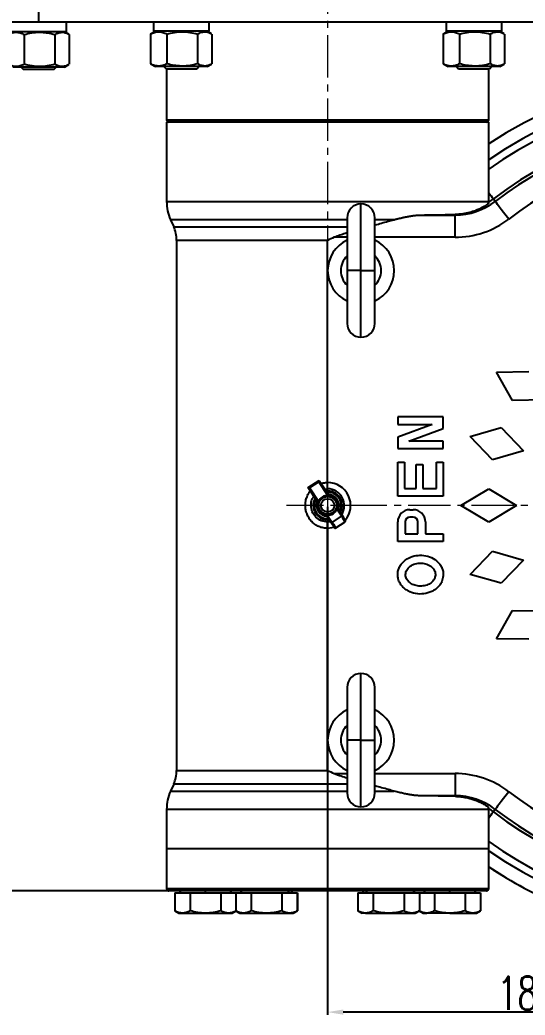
# Model space of a CAD drawing. Header units: millimetres. Extents: x 1663 to 4708, y 540 to 2693.
# Drawn here: x 3796.7 to 4024.2, y 1598.2 to 2046.1 of the extents above; entities that cross this region are included whole.
import ezdxf

# ---------------------------------------------------------------- set-up
doc = ezdxf.new("R2010")
doc.units = ezdxf.units.MM
for name, pattern in [('CENTER2', [28.575, 19.05, -3.175, 3.175, -3.175]), ('DASHED2', [0.375, 0.25, -0.125]), ('点画线', [18, 12, -2, 2, -2])]:
    doc.linetypes.add(name, pattern=pattern)
doc.layers.add('中心线层', color=1, linetype='点画线', lineweight=18)
doc.styles.get("Standard").update_dxf_attribs({"font": 'arial.ttf'})
doc.styles.add('TH_GBDIM', font='simplex.shx', dxfattribs={"width": 0.707, "bigfont": 'hzfs.shx'})
doc.dimstyles.new('ISO-25$0', dxfattribs={"dimtxt": 2.5, "dimasz": 2.5, "dimexe": 1.25, "dimexo": 0.625, "dimtad": 1, "dimtxsty": 'Standard', "dimcen": 2.5, "dimdle": 5, "dimadec": 0, "dimazin": 0, "dimtfac": 1, "dimtmove": 0, "dimatfit": 3, "dimfxl": 0, "dimarcsym": 0})

# ---------------------------------------------------------------- blocks, each defined once
blk = doc.blocks.new('*U46')
at = {"layer": '中心线层', "color": 0, "linetype": 'CENTER2', "transparency": 16777216}
for p, q in [((0, 39), (0, 198.5)), ((-198.5, 0), (-39, 0)), ((39, 0), (198.5, 0)), ((0, -198.5), (0, -39))]:
    blk.add_line(p, q, dxfattribs=at)
at = {"layer": '中心线层', "color": 0, "linetype": 'Continuous', "transparency": 16777216}
for p, q in [((0, -19.5), (0, 19.5)), ((-19.5, 0), (19.5, 0))]:
    blk.add_line(p, q, dxfattribs=at)
blk = doc.blocks.new('*U48')
at = {"layer": '中心线层', "color": 0, "linetype": 'CENTER2', "transparency": 16777216}
blk.add_line((0, 489.5), (0, -12.5), dxfattribs=at)
blk = doc.blocks.new('*D70')
at = {"color": 1, "linetype": 'Continuous', "transparency": 16777216}
for p, q in [((3935.26, 1826.95), (3935.26, 1598.27)), ((4115.26, 1826.95), (4115.26, 1598.27)), ((4108.26, 1599.52), (3942.26, 1599.52))]:
    blk.add_line(p, q, dxfattribs=at)
at = {"color": 1, "transparency": 16777216}
for points in [[(3942.26, 1600.69), (3942.26, 1598.35), (3935.26, 1599.52)], [(4108.26, 1600.69), (4108.26, 1598.35), (4115.26, 1599.52)]]:
    blk.add_solid(points, dxfattribs=at)
at = {"layer": 'Defpoints', "color": 0, "transparency": 16777216}
for p in [(3935.26, 1827.57), (4115.26, 1827.57), (3935.26, 1599.52)]:
    blk.add_point(p, dxfattribs=at)
at = {"color": 1, "lineweight": 30, "transparency": 16777216, "insert": (4025.26, 1608.02), "char_height": 15, "attachment_point": 5, "style": 'TH_GBDIM'}
blk.add_mtext('180', dxfattribs=at)
blk = doc.blocks.new('*D71')
at = {"color": 1, "linetype": 'Continuous', "transparency": 16777216}
for p, q in [((3934.64, 2070.07), (3771.33, 2070.07)), ((3772.58, 1661.07), (3772.58, 2063.07)), ((3934.64, 1654.07), (3771.33, 1654.07))]:
    blk.add_line(p, q, dxfattribs=at)
at = {"color": 1, "transparency": 16777216}
for points in [[(3771.41, 2063.07), (3773.74, 2063.07), (3772.58, 2070.07)], [(3771.41, 1661.07), (3773.74, 1661.07), (3772.58, 1654.07)]]:
    blk.add_solid(points, dxfattribs=at)
at = {"layer": 'Defpoints', "color": 0, "transparency": 16777216}
for p in [(3772.58, 2070.07), (3935.26, 2070.07), (3935.26, 1654.07)]:
    blk.add_point(p, dxfattribs=at)
at = {"color": 1, "lineweight": 30, "transparency": 16777216, "insert": (3764.08, 1863.48), "char_height": 15, "attachment_point": 5, "rotation": 90, "style": 'TH_GBDIM'}
blk.add_mtext('416', dxfattribs=at)

msp = doc.modelspace()

# ---------------------------------------------------------------- linework, layer by layer
at = {"color": 1, "linetype": 'DASHED2'}
msp.add_line((3805.145, 2045.071), (3805.145, 2070.071), dxfattribs=at)
at = {"color": 7, "linetype": 'Continuous', "lineweight": 25}
for p, q in [((4084.261, 2045.071), (3786.261, 2045.071)), ((3817.695, 2040.74), (3817.695, 2044.84)), ((3856.843, 2045.071), (3856.843, 2040.971)), ((3881.943, 2040.971), (3881.943, 2045.071)), ((3988.596, 2045.071), (3988.596, 2040.971)), ((4013.696, 2040.971), (4013.696, 2045.071)), ((3817.695, 2040.74), (3792.595, 2040.74)), ((3798.611, 2039.451), (3798.611, 2026.128)), ((3812.46, 2039.451), (3812.46, 2026.128)), ((3818.763, 2039.589), (3816.77, 2040.74)), ((3818.994, 2026.128), (3818.994, 2039.451)), ((3855.784, 2039.801), (3855.544, 2039.682)), ((3855.544, 2039.682), (3855.544, 2026.359)), ((3857.768, 2040.971), (3855.774, 2039.82)), ((3881.943, 2040.971), (3856.843, 2040.971)), ((3856.934, 2040.971), (3856.879, 2040.458)), ((3862.859, 2039.682), (3862.859, 2026.359)), ((3876.708, 2039.682), (3876.708, 2026.359)), ((3883.011, 2039.82), (3881.018, 2040.971)), ((3883.242, 2026.359), (3883.242, 2039.682)), ((3987.538, 2039.801), (3987.297, 2039.682)), ((3987.297, 2039.682), (3987.297, 2026.359)), ((3989.521, 2040.971), (3987.527, 2039.82)), ((4013.696, 2040.971), (3988.596, 2040.971)), ((3988.687, 2040.971), (3988.633, 2040.458)), ((3994.613, 2039.682), (3994.613, 2026.359)), ((4008.462, 2039.682), (4008.462, 2026.359)), ((4014.765, 2039.82), (4012.771, 2040.971)), ((4014.995, 2026.359), (4014.995, 2039.682)), ((3816.77, 2024.84), (3793.52, 2024.84)), ((3797.227, 2024.84), (3798.227, 2023.84)), ((3812.062, 2023.84), (3813.062, 2024.84)), ((3816.77, 2024.84), (3818.765, 2025.992)), ((3855.544, 2026.359), (3855.784, 2026.244)), ((3855.772, 2026.223), (3857.768, 2025.071)), ((3881.018, 2025.071), (3857.768, 2025.071)), ((3861.475, 2025.071), (3862.475, 2024.071)), ((3876.31, 2024.071), (3877.31, 2025.071)), ((3881.018, 2025.071), (3883.013, 2026.223)), ((3987.297, 2026.359), (3987.538, 2026.244)), ((3987.525, 2026.223), (3989.521, 2025.071)), ((4012.771, 2025.071), (3989.521, 2025.071)), ((3993.229, 2025.071), (3994.229, 2024.071)), ((4008.064, 2024.071), (4009.064, 2025.071)), ((4012.771, 2025.071), (4014.767, 2026.223)), ((3798.227, 2023.84), (3812.062, 2023.84)), ((3862.475, 2024.071), (3876.31, 2024.071)), ((3862.761, 2024.071), (3862.761, 2001.071)), ((3994.229, 2024.071), (4008.064, 2024.071)), ((4007.761, 2001.071), (4007.761, 2024.071)), ((3862.761, 2000.071), (3862.761, 1964.363)), ((3935.261, 2000.071), (3862.761, 2000.071)), ((4007.761, 2000.071), (3935.261, 2000.071)), ((4007.761, 1964.363), (4007.761, 2000.071)), ((4009.857, 1965.499), (4010.72, 1964.37)), ((3976.899, 1958.242), (3992.608, 1958.242)), ((3992.608, 1958.242), (3992.608, 1958.509)), ((3992.608, 1948.244), (3992.608, 1958.242)), ((3864.523, 1956.156), (3865.94, 1953.007)), ((3944.011, 1956.994), (3944.011, 1933.244)), ((3956.511, 1933.244), (3956.511, 1956.994)), ((3867.261, 1946.851), (3867.261, 1708.29)), ((3935.261, 1933.244), (3935.261, 1946.851)), ((3935.261, 1837.899), (3935.261, 1933.244)), ((3944.011, 1933.244), (3944.011, 1909.494)), ((3956.511, 1909.494), (3956.511, 1933.244)), ((4011.338, 1887.571), (4025.913, 1887.816)), ((4018.413, 1874.825), (4011.338, 1887.571)), ((4032.989, 1875.071), (4018.413, 1874.825)), ((3966.804, 1867.454), (3966.804, 1864.038)), ((3987.304, 1867.454), (3966.804, 1867.454)), ((3982.342, 1864.038), (3966.804, 1858.341)), ((3966.804, 1864.038), (3982.342, 1864.038)), ((3987.304, 1862.218), (3987.304, 1867.454)), ((3971.767, 1856.521), (3987.304, 1862.218)), ((3999.35, 1858.629), (4013.365, 1862.638)), ((4013.365, 1862.638), (4023.498, 1852.158)), ((3966.804, 1858.341), (3966.804, 1853.104)), ((3987.304, 1856.521), (3971.767, 1856.521)), ((3987.304, 1853.104), (3987.304, 1856.521)), ((4009.483, 1848.149), (3999.35, 1858.629)), ((3966.804, 1853.104), (3987.304, 1853.104)), ((4023.498, 1852.158), (4009.483, 1848.149)), ((3966.804, 1831.794), (3966.804, 1846.954)), ((3966.804, 1846.954), (3969.794, 1846.954)), ((3969.794, 1846.954), (3969.794, 1835.232)), ((3975.144, 1835.232), (3975.144, 1846.015)), ((3975.144, 1846.015), (3978.134, 1846.015)), ((3978.134, 1846.015), (3978.134, 1835.232)), ((3984.324, 1835.232), (3984.324, 1846.954)), ((3984.324, 1846.954), (3987.313, 1846.954)), ((3987.313, 1846.954), (3987.313, 1831.794)), ((3926.46, 1835.557), (3931.483, 1838.839)), ((3931.338, 1838.147), (3927.152, 1835.412)), ((3935.303, 1832.077), (3931.338, 1838.147)), ((3931.483, 1838.839), (3935.58, 1832.567)), ((3935.261, 1835.071), (3935.261, 1837.899)), ((3930.557, 1829.286), (3926.46, 1835.557)), ((3927.152, 1835.412), (3931.117, 1829.343)), ((3934.096, 1834.839), (3935.261, 1835.071)), ((3969.794, 1835.232), (3975.144, 1835.232)), ((3978.134, 1835.232), (3984.324, 1835.232)), ((3995.261, 1827.571), (4007.761, 1835.071)), ((4007.761, 1835.071), (4020.261, 1827.571)), ((3987.313, 1831.794), (3966.804, 1831.794)), ((4007.761, 1820.071), (3995.261, 1827.571)), ((4020.261, 1827.571), (4007.761, 1820.071)), ((3935.21, 1823.078), (3937.27, 1819.925)), ((3941.456, 1822.659), (3939.396, 1825.813)), ((3939.956, 1825.87), (3941.875, 1822.933)), ((3972.271, 1825.644), (3973.777, 1825.644)), ((3936.852, 1819.651), (3934.933, 1822.588)), ((3936.509, 1820.175), (3935.261, 1820.071)), ((3935.261, 1817.242), (3935.261, 1820.071)), ((3937.27, 1819.925), (3941.456, 1822.659)), ((3938.911, 1817.413), (3943.097, 1820.148)), ((3966.804, 1811.294), (3966.804, 1820.177)), ((3970.221, 1820.177), (3970.221, 1814.71)), ((3973.777, 1822.227), (3972.271, 1822.227)), ((3975.827, 1814.71), (3975.827, 1820.177)), ((3979.244, 1820.177), (3979.244, 1814.71)), ((3935.261, 1721.898), (3935.261, 1817.242)), ((3970.221, 1814.71), (3975.827, 1814.71)), ((3979.244, 1814.71), (3987.303, 1814.71)), ((3987.303, 1814.71), (3987.303, 1811.294)), ((3987.303, 1811.294), (3966.804, 1811.294)), ((3999.35, 1796.512), (4009.483, 1806.992)), ((4009.483, 1806.992), (4023.498, 1802.983)), ((4023.498, 1802.983), (4013.365, 1792.503)), ((4013.365, 1792.503), (3999.35, 1796.512)), ((4011.338, 1767.571), (4018.413, 1780.316)), ((4018.413, 1780.316), (4032.989, 1780.071)), ((4025.913, 1767.325), (4011.338, 1767.571)), ((3944.011, 1745.648), (3944.011, 1721.898)), ((3956.511, 1721.898), (3956.511, 1745.648)), ((3935.261, 1708.29), (3935.261, 1721.898)), ((3944.011, 1721.898), (3944.011, 1698.148)), ((3956.511, 1698.148), (3956.511, 1721.898)), ((3992.608, 1706.898), (3992.608, 1696.899)), ((3865.94, 1702.135), (3864.523, 1698.985)), ((3992.608, 1696.899), (3976.899, 1696.899)), ((3992.608, 1696.633), (3992.608, 1696.899)), ((3862.761, 1690.778), (3862.761, 1655.071)), ((4007.761, 1655.071), (4007.761, 1690.778)), ((4010.72, 1690.771), (4009.857, 1689.642)), ((3862.761, 1673.071), (3862.761, 1655.071)), ((4007.761, 1655.071), (4007.761, 1673.071)), ((3935.261, 1655.071), (3862.761, 1655.071)), ((4006.761, 1654.071), (3863.761, 1654.071)), ((3866.405, 1653.271), (3866.405, 1645.142)), ((3866.405, 1653.271), (3873.333, 1653.271)), ((3869.016, 1654.071), (3868.554, 1653.271)), ((3873.333, 1653.271), (3873.333, 1645.142)), ((3873.333, 1653.271), (3887.189, 1653.271)), ((3880.261, 1653.271), (3880.261, 1654.071)), ((3887.189, 1653.271), (3887.189, 1645.142)), ((3887.189, 1653.271), (3893.871, 1653.271)), ((3891.968, 1653.271), (3891.506, 1654.071)), ((3893.871, 1653.271), (3893.871, 1645.142)), ((3893.871, 1653.271), (3900.799, 1653.271)), ((3896.483, 1654.071), (3896.021, 1653.271)), ((3900.799, 1653.271), (3900.799, 1645.142)), ((3900.799, 1653.271), (3914.656, 1653.271)), ((3914.656, 1653.271), (3914.656, 1645.142)), ((3914.656, 1653.271), (3921.584, 1653.271)), ((3917.866, 1653.271), (3917.466, 1654.071)), ((3919.434, 1653.271), (3918.973, 1654.071)), ((3919.502, 1653.271), (3919.04, 1654.071)), ((3921.584, 1653.271), (3921.584, 1645.142)), ((3921.584, 1653.271), (3921.651, 1653.271)), ((3921.651, 1653.271), (3921.651, 1645.142)), ((4007.761, 1655.071), (3935.261, 1655.071)), ((3948.871, 1653.271), (3948.871, 1645.142)), ((3948.871, 1653.271), (3955.799, 1653.271)), ((3951.483, 1654.071), (3951.021, 1653.271)), ((3952.589, 1653.271), (3952.989, 1654.071)), ((3955.799, 1653.271), (3955.799, 1645.142)), ((3955.799, 1653.271), (3969.656, 1653.271)), ((3969.656, 1653.271), (3969.656, 1645.142)), ((3969.656, 1653.271), (3976.584, 1653.271)), ((3974.434, 1653.271), (3973.973, 1654.071)), ((3974.502, 1653.271), (3974.04, 1654.071)), ((3976.584, 1653.271), (3976.584, 1645.142)), ((3976.584, 1653.271), (3983.333, 1653.271)), ((3979.016, 1654.071), (3978.554, 1653.271)), ((3983.333, 1653.271), (3983.333, 1645.142)), ((3983.333, 1653.271), (3997.189, 1653.271)), ((3990.261, 1653.271), (3990.261, 1654.071)), ((3997.189, 1653.271), (3997.189, 1645.142)), ((3997.189, 1653.271), (4004.118, 1653.271)), ((4001.968, 1653.271), (4001.506, 1654.071)), ((4004.118, 1653.271), (4004.118, 1645.142)), ((3866.386, 1645.153), (3868.261, 1644.071)), ((3868.261, 1644.071), (3869.869, 1644.071)), ((3869.869, 1644.071), (3880.261, 1644.071)), ((3880.261, 1644.071), (3890.653, 1644.071)), ((3890.653, 1644.071), (3892.261, 1644.071)), ((3892.261, 1644.071), (3893.994, 1645.071)), ((3893.838, 1645.162), (3895.728, 1644.071)), ((3895.728, 1644.071), (3897.335, 1644.071)), ((3897.335, 1644.071), (3907.728, 1644.071)), ((3907.728, 1644.071), (3918.12, 1644.071)), ((3918.12, 1644.071), (3919.728, 1644.071)), ((3919.728, 1644.071), (3921.617, 1645.162)), ((3919.795, 1644.071), (3919.728, 1644.071)), ((3921.651, 1645.142), (3921.691, 1645.166)), ((3948.831, 1645.166), (3950.728, 1644.071)), ((3952.335, 1644.071), (3950.728, 1644.071)), ((3952.335, 1644.071), (3962.728, 1644.071)), ((3962.728, 1644.071), (3973.12, 1644.071)), ((3973.12, 1644.071), (3974.728, 1644.071)), ((3974.728, 1644.071), (3976.617, 1645.161)), ((3974.728, 1644.071), (3974.795, 1644.071)), ((3976.494, 1645.091), (3978.261, 1644.071)), ((3978.261, 1644.071), (3979.869, 1644.071)), ((3990.261, 1644.071), (3979.869, 1644.071)), ((3990.261, 1644.071), (4000.653, 1644.071)), ((4000.653, 1644.071), (4002.261, 1644.071)), ((4002.261, 1644.071), (4004.137, 1645.153))]:
    msp.add_line(p, q, dxfattribs=at)
at = {"color": 8, "linetype": 'Continuous', "lineweight": 25}
for p, q in [((3862.761, 2001.071), (3935.261, 2001.071)), ((3935.261, 2001.071), (4007.761, 2001.071)), ((3862.761, 1964.363), (4007.761, 1964.363)), ((3950.261, 1933.244), (3950.261, 1963.244)), ((3944.011, 1956.156), (3864.523, 1956.156)), ((3865.94, 1953.007), (3944.011, 1953.007)), ((3965.147, 1956.156), (3956.511, 1956.156)), ((3935.261, 1946.851), (3867.261, 1946.851)), ((3944.011, 1948.244), (3938.23, 1948.244)), ((3992.608, 1948.244), (3956.511, 1948.244)), ((3950.261, 1933.244), (3944.011, 1933.244)), ((3950.261, 1933.244), (3956.511, 1933.244)), ((3950.261, 1903.244), (3950.261, 1933.244)), ((3950.261, 1721.898), (3950.261, 1751.898)), ((3950.261, 1721.898), (3944.011, 1721.898)), ((3950.261, 1721.898), (3956.511, 1721.898)), ((3950.261, 1691.898), (3950.261, 1721.898)), ((3867.261, 1708.29), (3935.261, 1708.29)), ((3938.23, 1706.898), (3944.011, 1706.898)), ((3956.511, 1706.898), (3992.608, 1706.898)), ((3944.011, 1702.135), (3865.94, 1702.135)), ((3864.523, 1698.985), (3944.011, 1698.985)), ((3956.511, 1698.985), (3965.147, 1698.985)), ((4007.761, 1690.778), (3862.761, 1690.778)), ((4007.761, 1673.071), (3862.761, 1673.071)), ((3862.761, 1655.071), (4007.761, 1655.071))]:
    msp.add_line(p, q, dxfattribs=at)
at = {"color": 8, "linetype": 'Continuous', "lineweight": 25, "flags": 128}
for points in [[(4007.761, 1968.242), (4008.108, 1967.788), (4008.839, 1966.831), (4009.385, 1966.118), (4009.727, 1965.669), (4009.857, 1965.499)], [(3937.27, 1819.925), (3937.831, 1819.066), (3938.325, 1818.31), (3938.691, 1817.75), (3938.886, 1817.451), (3938.911, 1817.413)], [(3943.097, 1820.148), (3943.072, 1820.186), (3942.877, 1820.484), (3942.511, 1821.045), (3942.017, 1821.8), (3941.456, 1822.659)], [(3938.155, 1817.656), (3937.159, 1817.418), (3935.261, 1817.242)], [(4007.761, 1686.899), (4008.108, 1687.353), (4008.839, 1688.31), (4009.385, 1689.024), (4009.727, 1689.472), (4009.857, 1689.642)]]:
    msp.add_lwpolyline(points, dxfattribs=at)
at = {"color": 7, "linetype": 'Continuous', "lineweight": 25, "flags": 128}
for points in [[(4016.791, 1956.426), (4015.619, 1957.959), (4014.492, 1959.435), (4013.451, 1960.797), (4012.535, 1961.995), (4011.779, 1962.984), (4011.212, 1963.726), (4010.854, 1964.194), (4010.72, 1964.37)], [(3931.483, 1838.839), (3931.481, 1838.828), (3931.474, 1838.797), (3931.463, 1838.746), (3931.449, 1838.677), (3931.431, 1838.592), (3931.41, 1838.493), (3931.387, 1838.384), (3931.363, 1838.267), (3931.338, 1838.147)], [(3927.152, 1835.412), (3927.017, 1835.44), (3926.887, 1835.468), (3926.767, 1835.493), (3926.662, 1835.515), (3926.576, 1835.533), (3926.512, 1835.546), (3926.473, 1835.555), (3926.46, 1835.557)], [(3941.875, 1822.933), (3941.867, 1822.927), (3941.843, 1822.912), (3941.804, 1822.887), (3941.752, 1822.853), (3941.689, 1822.811), (3941.616, 1822.764), (3941.538, 1822.713), (3941.456, 1822.659)], [(3941.875, 1822.933), (3942.398, 1822.132), (3942.842, 1821.453), (3943.138, 1820.999), (3943.242, 1820.84)], [(3937.27, 1819.925), (3937.189, 1819.871), (3937.11, 1819.82), (3937.038, 1819.773), (3936.974, 1819.731), (3936.922, 1819.697), (3936.884, 1819.672), (3936.86, 1819.656), (3936.852, 1819.651)], [(3938.219, 1817.558), (3938.115, 1817.717), (3937.819, 1818.171), (3937.375, 1818.85), (3936.852, 1819.651)], [(4016.791, 1698.715), (4015.619, 1697.182), (4014.492, 1695.707), (4013.451, 1694.344), (4012.535, 1693.146), (4011.779, 1692.157), (4011.212, 1691.415), (4010.854, 1690.947), (4010.72, 1690.771)]]:
    msp.add_lwpolyline(points, dxfattribs=at)
at = {"color": 7, "linetype": 'Continuous', "lineweight": 25}
for radius in [4, 3]:
    msp.add_circle((3935.257, 1827.578), radius, dxfattribs=at)
for centre, radius, start, end in [((4115.261, 1827.571), 195, 39.1069, 123.45501), ((3863.761, 2001.071), 1, 180, 270), ((4006.761, 2001.071), 1, 270, 0), ((4115.261, 1827.571), 173.592, 51.04259, 127.38681), ((3882.761, 1964.363), 20, 180, 204.22775), ((3950.261, 1956.994), 6.25, 90, 180), ((3950.261, 1956.994), 6.25, 0, 90), ((3992.608, 1988.071), 29.828, 270, 307.38681), ((3987.761, 1964.363), 20, 357.66464, 0), ((3852.261, 1946.851), 15, 0, 24.22775), ((3992.608, 1988.071), 39.827, 270, 307.38681), ((3950.261, 1933.244), 15, 114.62432, 245.37568), ((3950.261, 1933.244), 15, 294.62432, 65.37568), ((3950.261, 1933.244), 9.1, 133.37837, 226.62163), ((3950.261, 1933.244), 9.1, 313.37837, 46.62163), ((3950.261, 1909.494), 6.25, 180, 270), ((3950.261, 1909.494), 6.25, 270, 0), ((3935.257, 1827.578), 4.5, 89.40863, 156.90661), ((3935.261, 1827.571), 6.5, 330.64405, 95.67119), ((3935.261, 1827.571), 7.5, 326.7358, 90), ((3935.257, 1827.578), 4.5, 336.90661, 89.40863), ((3935.257, 1827.578), 5, 340.02752, 86.28772), ((3935.261, 1827.571), 6.5, 150.64405, 275.67119), ((3935.257, 1827.578), 5, 160.02752, 266.28772), ((3935.257, 1827.578), 4.5, 156.90661, 269.40863), ((3935.257, 1827.578), 4.5, 269.40863, 336.90661), ((3972.271, 1820.177), 5.467, 90, 180), ((3973.777, 1820.177), 5.467, 0, 90), ((3942.824, 1820.566), 0.5, 303.15762, 33.15762), ((3972.271, 1820.177), 2.05, 90, 180), ((3973.777, 1820.177), 2.05, 0, 90), ((3938.638, 1817.832), 0.5, 213.15762, 303.15762), ((3950.261, 1745.648), 6.25, 90, 180), ((3950.261, 1745.648), 6.25, 0, 90), ((3950.261, 1721.898), 15, 114.62432, 245.37568), ((3950.261, 1721.898), 15, 294.62432, 65.37568), ((3950.261, 1721.898), 9.1, 133.37837, 226.62163), ((3950.261, 1721.898), 9.1, 313.37837, 46.62163), ((3852.261, 1708.29), 15, 335.77225, 0), ((3992.608, 1667.071), 39.827, 52.61319, 90), ((4115.261, 1827.571), 195, 236.54499, 320.8931), ((4115.261, 1827.571), 195, 236.54499, 320.8931), ((3882.761, 1690.778), 20, 155.77225, 180), ((3950.261, 1698.148), 6.25, 180, 270), ((3950.261, 1698.148), 6.25, 270, 0), ((3992.608, 1667.071), 29.828, 52.61319, 90), ((3987.761, 1690.778), 20, 0, 2.57639), ((4115.261, 1827.571), 173.592, 232.61319, 308.95741), ((4115.261, 1827.571), 195, 236.54499, 247.5), ((3863.761, 1655.071), 1, 180, 270), ((4006.761, 1655.071), 1, 270, 0)]:
    msp.add_arc(centre, radius, start, end, dxfattribs=at)
at = {"color": 8, "linetype": 'Continuous', "lineweight": 25}
for centre, radius, start, end in [((4115.261, 1827.571), 189, 40.60147, 124.66541), ((4115.261, 1827.571), 185.59, 51.04259, 125.39662), ((4115.261, 1827.571), 172.172, 60.59444, 127.38681), ((4115.261, 1827.571), 162.173, 60.87875, 127.38681), ((3992.608, 1988.071), 28.408, 302.22965, 307.38681), ((3935.261, 1827.571), 10.328, 320.04315, 90), ((3935.261, 1827.571), 6, 333.15762, 93.15762), ((3935.261, 1827.571), 6, 153.15762, 273.15762), ((4115.261, 1827.571), 189, 235.33459, 319.39853), ((4115.261, 1827.571), 162.173, 232.61319, 299.12125), ((3992.608, 1667.071), 28.408, 52.61319, 57.77035), ((4115.261, 1827.571), 172.172, 232.61319, 299.40556), ((4115.261, 1827.571), 185.59, 234.60338, 308.95741)]:
    msp.add_arc(centre, radius, start, end, dxfattribs=at)
at = {"color": 7, "linetype": 'Continuous', "lineweight": 25}
for points, knots in [([(3791.296, 2039.451), (3791.893, 2039.778), (3792.494, 2040.047), (3793.71, 2040.42), (3794.324, 2040.522), (3795.257, 2040.524), (3795.57, 2040.499), (3796.188, 2040.401), (3796.495, 2040.328), (3797.41, 2040.048), (3798.013, 2039.778), (3798.611, 2039.451)], [0, 0, 0, 0, 0.25, 0.25, 0.5, 0.5, 0.625, 0.625, 0.75, 0.75, 1, 1, 1, 1]), ([(3798.611, 2039.451), (3799.742, 2039.778), (3800.881, 2040.047), (3803.182, 2040.42), (3804.345, 2040.522), (3806.111, 2040.524), (3806.703, 2040.499), (3807.873, 2040.401), (3808.454, 2040.328), (3810.187, 2040.048), (3811.328, 2039.778), (3812.46, 2039.451)], [0, 0, 0, 0, 0.25, 0.25, 0.5, 0.5, 0.625, 0.625, 0.75, 0.75, 1, 1, 1, 1]), ([(3812.46, 2039.451), (3813.027, 2039.761), (3814.174, 2040.387), (3815.872, 2040.613), (3817.414, 2040.304), (3818.33, 2039.802), (3818.753, 2039.57)], [0, 0, 0, 0, 0.27487, 0.5557011, 0.7950175, 1, 1, 1, 1]), ([(3855.544, 2039.682), (3856.141, 2040.009), (3856.742, 2040.278), (3857.958, 2040.651), (3858.572, 2040.753), (3859.505, 2040.755), (3859.818, 2040.729), (3860.436, 2040.632), (3860.743, 2040.559), (3861.658, 2040.279), (3862.261, 2040.009), (3862.859, 2039.682)], [0, 0, 0, 0, 0.25, 0.25, 0.5, 0.5, 0.625, 0.625, 0.75, 0.75, 1, 1, 1, 1]), ([(3862.859, 2039.682), (3863.99, 2040.009), (3865.128, 2040.278), (3867.43, 2040.651), (3868.593, 2040.753), (3870.359, 2040.755), (3870.95, 2040.729), (3872.12, 2040.632), (3872.701, 2040.559), (3874.434, 2040.279), (3875.576, 2040.009), (3876.708, 2039.682)], [0, 0, 0, 0, 0.25, 0.25, 0.5, 0.5, 0.625, 0.625, 0.75, 0.75, 1, 1, 1, 1]), ([(3876.708, 2039.682), (3877.275, 2039.992), (3878.422, 2040.618), (3880.12, 2040.844), (3881.662, 2040.535), (3882.578, 2040.033), (3883.001, 2039.801)], [0, 0, 0, 0, 0.27487, 0.5557011, 0.7950175, 1, 1, 1, 1]), ([(3987.297, 2039.682), (3987.894, 2040.009), (3988.496, 2040.278), (3989.712, 2040.651), (3990.326, 2040.753), (3991.259, 2040.755), (3991.571, 2040.729), (3992.189, 2040.632), (3992.496, 2040.559), (3993.412, 2040.279), (3994.015, 2040.009), (3994.613, 2039.682)], [0, 0, 0, 0, 0.25, 0.25, 0.5, 0.5, 0.625, 0.625, 0.75, 0.75, 1, 1, 1, 1]), ([(3994.613, 2039.682), (3995.743, 2040.009), (3996.882, 2040.278), (3999.184, 2040.651), (4000.346, 2040.753), (4002.113, 2040.755), (4002.704, 2040.729), (4003.874, 2040.632), (4004.455, 2040.559), (4006.188, 2040.279), (4007.33, 2040.009), (4008.462, 2039.682)], [0, 0, 0, 0, 0.25, 0.25, 0.5, 0.5, 0.625, 0.625, 0.75, 0.75, 1, 1, 1, 1]), ([(4008.462, 2039.682), (4009.029, 2039.992), (4010.175, 2040.618), (4011.874, 2040.844), (4013.416, 2040.535), (4014.332, 2040.033), (4014.754, 2039.801)], [0, 0, 0, 0, 0.27487, 0.5557011, 0.7950175, 1, 1, 1, 1]), ([(3798.611, 2026.128), (3798.014, 2025.801), (3797.412, 2025.532), (3796.197, 2025.159), (3795.582, 2025.057), (3794.649, 2025.056), (3794.337, 2025.081), (3793.719, 2025.179), (3793.412, 2025.251), (3792.497, 2025.531), (3791.894, 2025.801), (3791.296, 2026.128)], [0, 0, 0, 0, 0.25, 0.25, 0.5, 0.5, 0.625, 0.625, 0.75, 0.75, 1, 1, 1, 1]), ([(3812.46, 2026.128), (3811.329, 2025.801), (3810.191, 2025.532), (3807.889, 2025.159), (3806.726, 2025.057), (3804.96, 2025.056), (3804.369, 2025.081), (3803.199, 2025.179), (3802.618, 2025.251), (3800.885, 2025.531), (3799.743, 2025.801), (3798.611, 2026.128)], [0, 0, 0, 0, 0.25, 0.25, 0.5, 0.5, 0.625, 0.625, 0.75, 0.75, 1, 1, 1, 1]), ([(3818.753, 2026.013), (3818.266, 2025.75), (3817.198, 2025.172), (3815.581, 2024.966), (3813.958, 2025.299), (3812.962, 2025.85), (3812.46, 2026.128)], [0, 0, 0, 0, 0.23618419, 0.51698793, 0.75628114, 1, 1, 1, 1]), ([(3862.859, 2026.359), (3862.262, 2026.032), (3861.66, 2025.763), (3860.444, 2025.39), (3859.83, 2025.288), (3858.897, 2025.287), (3858.585, 2025.312), (3857.967, 2025.41), (3857.66, 2025.482), (3856.744, 2025.762), (3856.141, 2026.032), (3855.544, 2026.359)], [0, 0, 0, 0, 0.25, 0.25, 0.5, 0.5, 0.625, 0.625, 0.75, 0.75, 1, 1, 1, 1]), ([(3876.708, 2026.359), (3875.577, 2026.032), (3874.438, 2025.763), (3872.137, 2025.39), (3870.974, 2025.288), (3869.208, 2025.287), (3868.616, 2025.312), (3867.446, 2025.41), (3866.865, 2025.482), (3865.132, 2025.762), (3863.991, 2026.032), (3862.859, 2026.359)], [0, 0, 0, 0, 0.25, 0.25, 0.5, 0.5, 0.625, 0.625, 0.75, 0.75, 1, 1, 1, 1]), ([(3883.001, 2026.244), (3882.513, 2025.981), (3881.446, 2025.403), (3879.829, 2025.197), (3878.206, 2025.53), (3877.21, 2026.081), (3876.708, 2026.359)], [0, 0, 0, 0, 0.23618419, 0.51698793, 0.75628114, 1, 1, 1, 1]), ([(3994.613, 2026.359), (3994.015, 2026.032), (3993.414, 2025.763), (3992.198, 2025.39), (3991.584, 2025.288), (3990.651, 2025.287), (3990.338, 2025.312), (3989.72, 2025.41), (3989.413, 2025.482), (3988.498, 2025.762), (3987.895, 2026.032), (3987.297, 2026.359)], [0, 0, 0, 0, 0.25, 0.25, 0.5, 0.5, 0.625, 0.625, 0.75, 0.75, 1, 1, 1, 1]), ([(4008.462, 2026.359), (4007.331, 2026.032), (4006.192, 2025.763), (4003.891, 2025.39), (4002.728, 2025.288), (4000.962, 2025.287), (4000.37, 2025.312), (3999.2, 2025.41), (3998.619, 2025.482), (3996.886, 2025.762), (3995.745, 2026.032), (3994.613, 2026.359)], [0, 0, 0, 0, 0.25, 0.25, 0.5, 0.5, 0.625, 0.625, 0.75, 0.75, 1, 1, 1, 1]), ([(4014.755, 2026.244), (4014.267, 2025.981), (4013.2, 2025.403), (4011.583, 2025.197), (4009.959, 2025.53), (4008.964, 2026.081), (4008.462, 2026.359)], [0, 0, 0, 0, 0.23618419, 0.51698793, 0.75628114, 1, 1, 1, 1]), ([(4007.733, 1963.547), (4007.695, 1963.485), (4007.616, 1963.358), (4006.949, 1962.855), (4006.009, 1962.25), (4004.886, 1961.612), (4003.462, 1960.913), (4001.588, 1960.141), (3999.168, 1959.379), (3996.14, 1958.722), (3993.798, 1958.581), (3992.608, 1958.509)], [0, 0, 0, 0, 0.1184327, 0.2447984, 0.3362401, 0.4293228, 0.5244508, 0.6220088, 0.7442566, 0.8700737, 1, 1, 1, 1]), ([(3965.147, 1956.156), (3965.358, 1956.211), (3965.775, 1956.319), (3966.393, 1956.475), (3966.998, 1956.626), (3967.591, 1956.77), (3968.171, 1956.907), (3968.739, 1957.039), (3969.295, 1957.163), (3969.838, 1957.281), (3970.368, 1957.393), (3970.887, 1957.498), (3971.393, 1957.596), (3971.887, 1957.687), (3972.369, 1957.771), (3972.839, 1957.849), (3973.297, 1957.92), (3973.744, 1957.984), (3974.178, 1958.041), (3974.601, 1958.091), (3975.012, 1958.133), (3975.412, 1958.169), (3975.8, 1958.198), (3976.177, 1958.22), (3976.543, 1958.236), (3976.781, 1958.24), (3976.899, 1958.242)], [0, 0, 0, 0, 0.0512111, 0.1015919, 0.1511404, 0.1998553, 0.2477355, 0.2947801, 0.3409888, 0.3863614, 0.4308982, 0.4745998, 0.5174673, 0.5595019, 0.6007054, 0.6410798, 0.6806277, 0.719352, 0.757256, 0.7943436, 0.830619, 0.866087, 0.9007529, 0.9346226, 0.9677026, 1, 1, 1, 1]), ([(3976.899, 1958.242), (3977.135, 1958.245), (3977.608, 1958.251), (3978.311, 1958.26), (3979.012, 1958.269), (3979.708, 1958.279), (3980.402, 1958.289), (3981.091, 1958.298), (3981.776, 1958.308), (3982.458, 1958.319), (3983.134, 1958.329), (3983.806, 1958.34), (3984.474, 1958.35), (3985.136, 1958.361), (3985.793, 1958.373), (3986.444, 1958.384), (3987.09, 1958.396), (3987.73, 1958.407), (3988.364, 1958.419), (3988.992, 1958.432), (3989.612, 1958.444), (3990.227, 1958.456), (3990.834, 1958.469), (3991.433, 1958.482), (3992.026, 1958.495), (3992.414, 1958.504), (3992.608, 1958.509)], [0, 0, 0, 0, 0.0395917, 0.0793635, 0.1193155, 0.1594475, 0.1997599, 0.2402524, 0.2809253, 0.3217786, 0.3628122, 0.4040263, 0.4454209, 0.4869961, 0.5287519, 0.5706883, 0.6128055, 0.6551034, 0.6975821, 0.7402417, 0.7830822, 0.8261036, 0.8693061, 0.9126896, 0.9562542, 1, 1, 1, 1]), ([(3956.511, 1953.762), (3956.569, 1953.778), (3957.583, 1954.061), (3959.599, 1954.639), (3962.424, 1955.434), (3964.283, 1955.927), (3965.147, 1956.156)], [0, 0, 0, 0, 0.0197884, 0.3463196, 0.6959228, 1, 1, 1, 1]), ([(3944.011, 1950.174), (3943.706, 1950.082), (3942.633, 1949.758), (3940.682, 1949.182), (3939.08, 1948.569), (3938.23, 1948.244)], [0, 0, 0, 0, 0.1569388, 0.5525204, 1, 1, 1, 1]), ([(3935.58, 1832.567), (3935.579, 1832.566), (3935.577, 1832.562), (3935.561, 1832.535), (3935.535, 1832.491), (3935.491, 1832.413), (3935.412, 1832.277), (3935.342, 1832.148), (3935.303, 1832.077)], [0, 0, 0, 0, 0.1123636, 0.2283591, 0.3489079, 0.4747363, 0.7105613, 1, 1, 1, 1]), ([(3935.261, 1820.071), (3934.279, 1820.184), (3932.316, 1820.409), (3929.822, 1822.142), (3928.143, 1824.628), (3927.6, 1827.55), (3927.948, 1830.047), (3928.806, 1831.194), (3929.076, 1831.554)], [0, 0, 0, 0, 0.1832397, 0.3664805, 0.5497209, 0.7329614, 0.916202, 1, 1, 1, 1]), ([(3931.117, 1829.343), (3931.037, 1829.336), (3930.89, 1829.323), (3930.734, 1829.306), (3930.645, 1829.296), (3930.594, 1829.29), (3930.563, 1829.286), (3930.559, 1829.286), (3930.557, 1829.286)], [0, 0, 0, 0, 0.2893669, 0.5252056, 0.6510513, 0.7716012, 0.8876184, 1, 1, 1, 1]), ([(3935.21, 1823.078), (3935.189, 1823.039), (3935.147, 1822.965), (3935.069, 1822.833), (3934.993, 1822.705), (3934.941, 1822.607), (3934.935, 1822.594), (3934.933, 1822.588)], [0, 0, 0, 0, 0.1594759, 0.3085716, 0.5752887, 0.8043913, 1, 1, 1, 1]), ([(3939.956, 1825.87), (3939.954, 1825.87), (3939.949, 1825.869), (3939.915, 1825.865), (3939.859, 1825.859), (3939.767, 1825.849), (3939.614, 1825.834), (3939.475, 1825.82), (3939.396, 1825.813)], [0, 0, 0, 0, 0.1179048, 0.2400045, 0.3673628, 0.5009072, 0.7149426, 1, 1, 1, 1]), ([(3966.926, 1797.777), (3966.981, 1798.075), (3967.053, 1798.37), (3967.231, 1798.95), (3967.338, 1799.235), (3967.702, 1800.064), (3968.006, 1800.582), (3968.709, 1801.542), (3969.109, 1801.984), (3969.983, 1802.781), (3970.455, 1803.136), (3971.951, 1804.072), (3973.056, 1804.524), (3975.349, 1805.083), (3976.542, 1805.19), (3978.903, 1805.061), (3980.076, 1804.825), (3982.286, 1804.008), (3983.328, 1803.426), (3984.689, 1802.297), (3985.109, 1801.877), (3985.861, 1800.954), (3986.19, 1800.453), (3986.598, 1799.652), (3986.72, 1799.376), (3986.932, 1798.811), (3987.023, 1798.521), (3987.17, 1797.909), (3987.226, 1797.588), (3987.271, 1797.177), (3987.279, 1797.094), (3987.292, 1796.927), (3987.297, 1796.845), (3987.308, 1796.56), (3987.309, 1796.319), (3987.298, 1795.919)], [0, 0, 0, 0, 0.03125, 0.03125, 0.0625, 0.0625, 0.125, 0.125, 0.1875, 0.1875, 0.25, 0.25, 0.375, 0.375, 0.5, 0.5, 0.625, 0.625, 0.75, 0.75, 0.8125, 0.8125, 0.875, 0.875, 0.90625, 0.90625, 0.9375, 0.9375, 0.96875, 0.96875, 0.9765625, 0.9765625, 0.984375, 0.984375, 1, 1, 1, 1]), ([(3970.381, 1795.906), (3970.293, 1796.596), (3970.388, 1797.306), (3970.927, 1798.631), (3971.373, 1799.254), (3972.55, 1800.314), (3973.275, 1800.751), (3974.897, 1801.37), (3975.79, 1801.55), (3977.594, 1801.627), (3978.506, 1801.521), (3980.206, 1801.043), (3980.992, 1800.668), (3981.98, 1799.952), (3982.278, 1799.688), (3982.797, 1799.12), (3983.02, 1798.814), (3983.383, 1798.175), (3983.523, 1797.842), (3983.662, 1797.339), (3983.698, 1797.169), (3983.73, 1796.928), (3983.735, 1796.878), (3983.743, 1796.803), (3983.745, 1796.777), (3983.749, 1796.726), (3983.751, 1796.7), (3983.756, 1796.636), (3983.757, 1796.605), (3983.759, 1796.472), (3983.76, 1796.372), (3983.757, 1796.222)], [0, 0, 0, 0, 0.125, 0.125, 0.25, 0.25, 0.375, 0.375, 0.5, 0.5, 0.625, 0.625, 0.75, 0.75, 0.8125, 0.8125, 0.875, 0.875, 0.9375, 0.9375, 0.96875, 0.96875, 0.9765625, 0.9765625, 0.9804688, 0.9804688, 0.984375, 0.984375, 0.9921875, 0.9921875, 1, 1, 1, 1]), ([(3987.298, 1795.919), (3987.137, 1794.792), (3986.936, 1794.023), (3986.551, 1793.076), (3986.409, 1792.795), (3986.092, 1792.248), (3985.919, 1791.985), (3984.986, 1790.726), (3984.033, 1789.899), (3982.437, 1788.948), (3981.877, 1788.679), (3980.72, 1788.237), (3980.121, 1788.063), (3978.296, 1787.685), (3977.037, 1787.624), (3974.562, 1787.88), (3973.345, 1788.199), (3971.652, 1788.962), (3971.11, 1789.264), (3970.088, 1789.965), (3969.608, 1790.364), (3968.738, 1791.253), (3968.347, 1791.742), (3967.676, 1792.813), (3967.402, 1793.388), (3966.999, 1794.591), (3966.869, 1795.222), (3966.775, 1796.508), (3966.812, 1797.15), (3966.926, 1797.777)], [0, 0, 0, 0, 0.0625, 0.0625, 0.09375, 0.09375, 0.125, 0.125, 0.25, 0.25, 0.3125, 0.3125, 0.375, 0.375, 0.5, 0.5, 0.625, 0.625, 0.6875, 0.6875, 0.75, 0.75, 0.8125, 0.8125, 0.875, 0.875, 0.9375, 0.9375, 1, 1, 1, 1]), ([(3983.757, 1796.222), (3983.694, 1795.819), (3983.63, 1795.51), (3983.508, 1795.036), (3983.453, 1794.873), (3983.341, 1794.598), (3983.286, 1794.485), (3983.126, 1794.202), (3983.037, 1794.061), (3982.548, 1793.373), (3982.027, 1792.88), (3980.791, 1792.066), (3980.077, 1791.747), (3978.547, 1791.325), (3977.732, 1791.223), (3976.107, 1791.249), (3975.297, 1791.377), (3973.79, 1791.848), (3973.093, 1792.189), (3971.905, 1793.04), (3971.409, 1793.551), (3970.689, 1794.672), (3970.461, 1795.287), (3970.381, 1795.906)], [0, 0, 0, 0, 0.03125, 0.03125, 0.0625, 0.0625, 0.09375, 0.09375, 0.125, 0.125, 0.25, 0.25, 0.375, 0.375, 0.5, 0.5, 0.625, 0.625, 0.75, 0.75, 0.875, 0.875, 1, 1, 1, 1]), ([(3938.23, 1706.898), (3939.245, 1706.516), (3941.149, 1705.801), (3943.1, 1705.231), (3944.011, 1704.965)], [0, 0, 0, 0, 0.5327076, 1, 1, 1, 1]), ([(3965.147, 1698.985), (3964.31, 1699.208), (3962.452, 1699.702), (3959.626, 1700.494), (3957.583, 1701.08), (3956.569, 1701.364), (3956.511, 1701.38)], [0, 0, 0, 0, 0.2945049, 0.6536785, 0.9802115, 1, 1, 1, 1]), ([(3976.899, 1696.899), (3976.758, 1696.902), (3976.475, 1696.907), (3976.042, 1696.925), (3975.6, 1696.951), (3975.149, 1696.985), (3974.688, 1697.028), (3974.217, 1697.079), (3973.737, 1697.138), (3973.248, 1697.205), (3972.748, 1697.281), (3972.239, 1697.364), (3971.721, 1697.456), (3971.095, 1697.574), (3970.342, 1697.728), (3969.44, 1697.926), (3968.469, 1698.151), (3967.426, 1698.404), (3966.313, 1698.683), (3965.543, 1698.883), (3965.147, 1698.985)], [0, 0, 0, 0, 0.03854882, 0.07763513, 0.11726762, 0.15745448, 0.19820341, 0.23952166, 0.28141601, 0.32389279, 0.36695791, 0.41061681, 0.45487454, 0.4997357, 0.57000677, 0.64553212, 0.72630815, 0.81232414, 0.90356271, 1, 1, 1, 1]), ([(3992.608, 1696.633), (3992.448, 1696.636), (3992.127, 1696.644), (3991.638, 1696.655), (3991.144, 1696.665), (3990.645, 1696.676), (3990.142, 1696.687), (3989.633, 1696.697), (3989.12, 1696.707), (3988.602, 1696.717), (3988.08, 1696.727), (3987.554, 1696.737), (3987.023, 1696.747), (3986.488, 1696.757), (3985.95, 1696.766), (3985.408, 1696.775), (3984.862, 1696.784), (3984.312, 1696.794), (3983.76, 1696.802), (3983.203, 1696.811), (3982.644, 1696.82), (3982.082, 1696.828), (3981.516, 1696.837), (3980.948, 1696.845), (3980.377, 1696.853), (3979.804, 1696.861), (3979.228, 1696.869), (3978.649, 1696.877), (3978.068, 1696.884), (3977.486, 1696.892), (3977.095, 1696.897), (3976.899, 1696.899)], [0, 0, 0, 0, 0.0362164, 0.0723086, 0.1082768, 0.144121, 0.1798412, 0.2154374, 0.2509097, 0.286258, 0.3214825, 0.3565831, 0.3915599, 0.4264129, 0.4611421, 0.4957476, 0.5302294, 0.5645875, 0.5988219, 0.6329327, 0.6669199, 0.7007835, 0.7345236, 0.7681402, 0.8016333, 0.8350029, 0.8682491, 0.9013718, 0.9343712, 0.9672473, 1, 1, 1, 1]), ([(3992.608, 1696.633), (3993.508, 1696.587), (3995.286, 1696.496), (3997.686, 1696.09), (3999.83, 1695.563), (4001.979, 1694.855), (4003.986, 1694), (4005.692, 1693.091), (4007.057, 1692.224), (4007.791, 1691.656), (4007.656, 1691.66), (4007.624, 1691.662)], [0, 0, 0, 0, 0.0977293, 0.1930827, 0.2862814, 0.3775591, 0.5068362, 0.6320376, 0.7540924, 0.9425956, 1, 1, 1, 1]), ([(3869.869, 1644.071), (3869.282, 1644.126), (3868.108, 1644.236), (3866.972, 1644.841), (3866.405, 1645.142)], [0, 0, 0, 0, 0.5002513, 1, 1, 1, 1]), ([(3873.333, 1645.142), (3872.765, 1644.84), (3871.629, 1644.236), (3870.455, 1644.126), (3869.869, 1644.071)], [0, 0, 0, 0, 0.50038333, 1, 1, 1, 1]), ([(3880.261, 1644.071), (3879.091, 1644.126), (3876.744, 1644.236), (3874.472, 1644.84), (3873.333, 1645.142)], [0, 0, 0, 0, 0.49837682, 1, 1, 1, 1]), ([(3887.189, 1645.142), (3886.059, 1644.842), (3883.787, 1644.237), (3881.44, 1644.126), (3880.261, 1644.071)], [0, 0, 0, 0, 0.4979087, 1, 1, 1, 1]), ([(3890.653, 1644.071), (3890.066, 1644.126), (3888.892, 1644.236), (3887.757, 1644.841), (3887.189, 1645.142)], [0, 0, 0, 0, 0.5002513, 1, 1, 1, 1]), ([(3893.93, 1645.057), (3893.424, 1644.79), (3892.35, 1644.223), (3891.24, 1644.123), (3890.653, 1644.071)], [0, 0, 0, 0, 0.47149435, 1, 1, 1, 1]), ([(3897.335, 1644.071), (3896.748, 1644.126), (3895.574, 1644.236), (3894.439, 1644.841), (3893.871, 1645.142)], [0, 0, 0, 0, 0.5002514, 1, 1, 1, 1]), ([(3900.799, 1645.142), (3900.231, 1644.84), (3899.096, 1644.236), (3897.922, 1644.126), (3897.335, 1644.071)], [0, 0, 0, 0, 0.5003832, 1, 1, 1, 1]), ([(3907.728, 1644.071), (3906.553, 1644.126), (3904.206, 1644.236), (3901.934, 1644.841), (3900.799, 1645.142)], [0, 0, 0, 0, 0.5002511, 1, 1, 1, 1]), ([(3914.656, 1645.142), (3913.519, 1644.84), (3911.248, 1644.236), (3908.9, 1644.126), (3907.728, 1644.071)], [0, 0, 0, 0, 0.5003831, 1, 1, 1, 1]), ([(3918.12, 1644.071), (3917.535, 1644.126), (3916.361, 1644.236), (3915.225, 1644.84), (3914.656, 1645.142)], [0, 0, 0, 0, 0.49837702, 1, 1, 1, 1]), ([(3921.584, 1645.142), (3921.019, 1644.842), (3919.883, 1644.237), (3918.709, 1644.126), (3918.12, 1644.071)], [0, 0, 0, 0, 0.49790684, 1, 1, 1, 1]), ([(3952.335, 1644.071), (3951.746, 1644.126), (3950.572, 1644.237), (3949.437, 1644.842), (3948.871, 1645.142)], [0, 0, 0, 0, 0.50209271, 1, 1, 1, 1]), ([(3955.799, 1645.142), (3955.23, 1644.84), (3954.094, 1644.236), (3952.92, 1644.126), (3952.335, 1644.071)], [0, 0, 0, 0, 0.5016238, 1, 1, 1, 1]), ([(3962.728, 1644.071), (3961.553, 1644.126), (3959.206, 1644.236), (3956.934, 1644.841), (3955.799, 1645.142)], [0, 0, 0, 0, 0.5002511, 1, 1, 1, 1]), ([(3969.656, 1645.142), (3968.519, 1644.84), (3966.248, 1644.236), (3963.9, 1644.126), (3962.728, 1644.071)], [0, 0, 0, 0, 0.5003841, 1, 1, 1, 1]), ([(3973.12, 1644.071), (3972.533, 1644.126), (3971.359, 1644.236), (3970.223, 1644.841), (3969.656, 1645.142)], [0, 0, 0, 0, 0.5002514, 1, 1, 1, 1]), ([(3976.584, 1645.142), (3976.016, 1644.84), (3974.88, 1644.236), (3973.706, 1644.126), (3973.12, 1644.071)], [0, 0, 0, 0, 0.5003835, 1, 1, 1, 1]), ([(3979.869, 1644.071), (3979.281, 1644.124), (3978.153, 1644.227), (3977.062, 1644.804), (3976.539, 1645.081)], [0, 0, 0, 0, 0.5206299, 1, 1, 1, 1]), ([(3983.333, 1645.142), (3982.765, 1644.84), (3981.629, 1644.236), (3980.455, 1644.126), (3979.869, 1644.071)], [0, 0, 0, 0, 0.50038333, 1, 1, 1, 1]), ([(3990.261, 1644.071), (3989.082, 1644.126), (3986.735, 1644.237), (3984.464, 1644.842), (3983.333, 1645.142)], [0, 0, 0, 0, 0.5020934, 1, 1, 1, 1]), ([(3997.189, 1645.142), (3996.05, 1644.84), (3993.779, 1644.236), (3991.431, 1644.126), (3990.261, 1644.071)], [0, 0, 0, 0, 0.50162318, 1, 1, 1, 1]), ([(4000.653, 1644.071), (4000.066, 1644.126), (3998.892, 1644.236), (3997.757, 1644.841), (3997.189, 1645.142)], [0, 0, 0, 0, 0.5002513, 1, 1, 1, 1]), ([(4004.118, 1645.142), (4003.549, 1644.84), (4002.414, 1644.236), (4001.24, 1644.126), (4000.653, 1644.071)], [0, 0, 0, 0, 0.5003839, 1, 1, 1, 1])]:
    msp.add_open_spline(points, degree=3, knots=knots, dxfattribs=at)
for points in [[(3938.23, 1948.244), (3937.24, 1947.781), (3936.25, 1947.315), (3935.261, 1946.851)], [(3935.261, 1708.29), (3936.25, 1707.826), (3937.24, 1707.361), (3938.23, 1706.898)]]:
    msp.add_open_spline(points, degree=3, dxfattribs=at)
at = {"color": 8, "linetype": 'Continuous', "lineweight": 25}
for points, knots in [([(3932.407, 1837.424), (3932.695, 1837.524), (3933.612, 1837.846), (3934.59, 1837.877), (3935.261, 1837.899)], [0, 0, 0, 0, 0.3133218, 1, 1, 1, 1]), ([(3935.261, 1817.242), (3934.595, 1817.281), (3933.255, 1817.359), (3931.333, 1817.992), (3929.567, 1818.95), (3928.044, 1820.25), (3926.806, 1821.826), (3925.904, 1823.624), (3925.337, 1825.562), (3925.152, 1827.567), (3925.333, 1829.576), (3925.913, 1831.504), (3926.619, 1833.028), (3927.251, 1833.79), (3927.455, 1834.034)], [0, 0, 0, 0, 0.0867848, 0.174364, 0.2615835, 0.3480929, 0.4343475, 0.5220173, 0.6094308, 0.6963612, 0.7832701, 0.8707796, 0.9584656, 1, 1, 1, 1])]:
    msp.add_open_spline(points, degree=3, knots=knots, dxfattribs=at)

# ---------------------------------------------------------------- block references
at = {"layer": '中心线层', "linetype": 'CENTER2'}
msp.add_blockref('*U48', (3935.261, 1664.071), dxfattribs=at)
at = {"layer": '中心线层', "linetype": 'CENTER2', "rotation": 90.00000000000001}
msp.add_blockref('*U46', (4115.261, 1827.571), dxfattribs=at)

# ---------------------------------------------------------------- dimensions: what is measured, and where the dimension line sits
at = {"lineweight": 30}
dim = msp.add_linear_dim(base=(3772.577, 2070.071), p1=(3935.261, 1654.071), p2=(3935.261, 2070.071), angle=90, dimstyle='ISO-25$0', override={"dimtxt": 15, "dimasz": 7, "dimgap": 1, "dimdec": 0, "dimtxsty": 'TH_GBDIM', "dimclrd": 1, "dimclre": 1, "dimclrt": 1, "dimatfit": 0, "dimlwd": 65535, "dimlwe": 65535}, dxfattribs=at)
dim.commit()
dim.dimension.update_dxf_attribs({"geometry": '*D71', "text_midpoint": (3772.577, 1863.485), "dimtype": 160})
dim = msp.add_linear_dim(base=(3935.261, 1599.519), p1=(4115.261, 1827.571), p2=(3935.261, 1827.571), angle=180, dimstyle='ISO-25$0', override={"dimtxt": 15, "dimasz": 7, "dimexo": 0.625, "dimgap": 1, "dimdec": 0, "dimtxsty": 'TH_GBDIM', "dimclrd": 1, "dimclre": 1, "dimclrt": 1, "dimatfit": 0, "dimlwd": 65535, "dimlwe": 65535}, dxfattribs=at)
dim.commit()
dim.dimension.update_dxf_attribs({"geometry": '*D70', "text_midpoint": (4025.261, 1608.019)})

doc.saveas('drawing.dxf')
